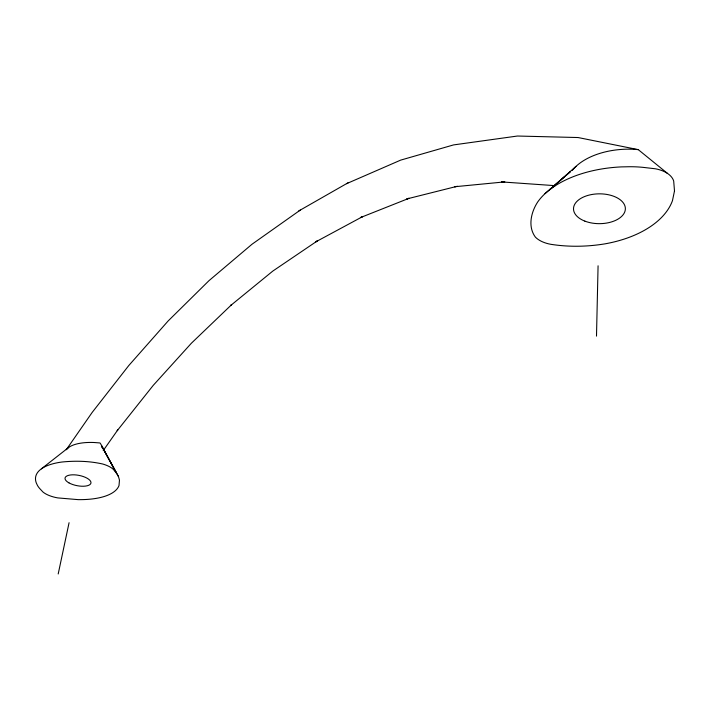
<?xml version="1.0" encoding="UTF-8"?>
<svg xmlns="http://www.w3.org/2000/svg" width="710" height="710" viewBox="0 0 710 710"><rect width="100%" height="100%" fill="white"/><g stroke="black" fill="none" stroke-linecap="round" stroke-linejoin="round"><path stroke-width="1.06" d="M596.498 336.123L598.077 265.788M58.202 573.973L69.074 522.702M103.216 450.601L117.762 429.932L117.194 430.704L153.262 385.335L191.389 343.223L231.637 304.652L230.546 305.602L272.844 271.051L317.352 240.894L315.781 241.844L362.366 216.754L360.431 217.588L409.067 198.276L406.759 198.951L457.338 186.251M576.023 166.353L549.62 189.739L564.406 176.87M566.047 175.432L570.148 171.864M545.005 193.67L570.095 171.9M41.375 468.848L68.684 447.442M300.321 210.062L252.05 244.204L209.006 280.645L168.163 320.938L128.75 365.579L92.149 412.457L66.27 449.732A40.372 16.605 10.8 0 1 94.093 442.507L99.995 442.96L100.829 444.158L118.472 476.596L119.466 480.084L119.014 485.534A65.258 26.013 11.4 0 1 78.144 499.636L57.838 497.914A17.617 6.843 11.2 0 1 42.928 491.977L39.724 488.56A47.943 18.85 10.9 0 1 36.796 484.007L36.272 482.871A63.989 25.267 10.6 0 1 61.983 462.015C75.526 460.657 89.327 460.994 102.639 463.994A18.229 7.384 10.8 0 1 113.334 469.354L116.351 473.002L101.938 446.492L118.472 476.596M346.498 183.695L400.688 160.114L453.583 144.911L517.448 136.027L578.082 137.536L638.263 149.632L667.524 173.435M298.724 210.976L348.246 182.683M455.997 186.499L454.657 186.739L504.819 181.884M503.958 181.929L501.553 181.911L555.211 185.674M638.263 149.632L634.323 149.313A60.732 35.553 -1.3 0 0 572.295 170.364M101.663 445.72L102.338 448.01M674.5 190.928L672.468 200.637A98.468 57.829 0.2 0 1 605 243.849C587.055 246.805 568.754 247.115 550.765 244.302A26.181 14.821 1.1 0 1 535.349 237.078C527.619 226.579 531.071 212.192 537.647 202.057A96.791 54.706 -0.8 0 1 621.507 166.894L625.794 166.815A73.556 42.085 -1 0 1 642.878 167.338L655.436 168.794A28.001 16.348 -1.8 0 1 673.692 181.059L674.5 190.928M584.836 221.112A25.933 14.919 -0.2 0 0 625.297 209.787A25.933 14.919 -0.2 0 0 588.173 195.339A25.933 14.919 -0.2 0 0 584.836 221.112M68.95 482.871A13.197 5.236 11 0 0 90.596 483.883A13.197 5.236 11 0 0 74.47 474.839A13.197 5.236 11 0 0 68.95 482.871"/></g></svg>
